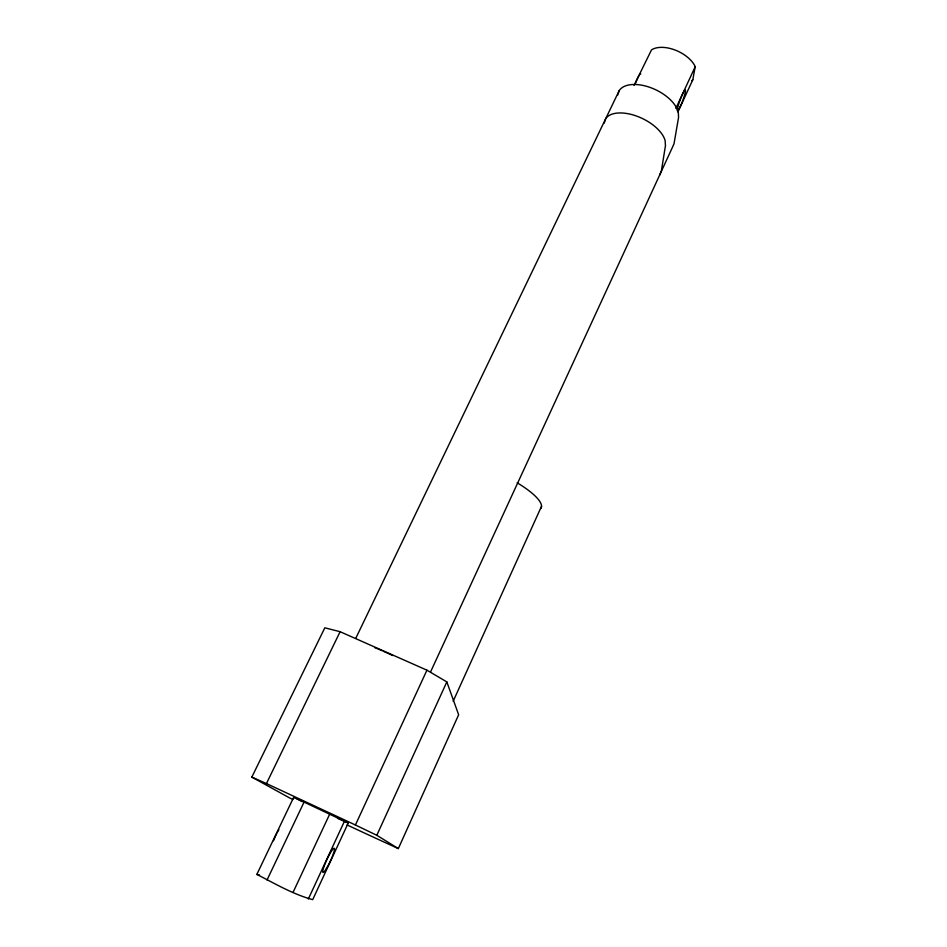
<?xml version="1.0" encoding="UTF-8"?>
<svg xmlns="http://www.w3.org/2000/svg" width="947" height="947" viewBox="0 0 947 947"><rect width="100%" height="100%" fill="white"/><g stroke="black" fill="none" stroke-linecap="round" stroke-linejoin="round"><path stroke-width="1.42" d="M677.886 111.971L692.813 79.773L695.169 66.811L694.601 65.355A26.457 15.128 25.4 0 0 674.252 49.718A26.457 15.128 25.4 0 0 651.512 49.883L634.04 85.419M604.233 123.063L605.678 118.73A32.991 17.129 25.4 0 1 637.011 116.232A32.991 17.129 25.4 0 1 665.137 140.677L665.457 145.696L661.314 171.289L659.597 175.183M617.669 95.114L619.184 90.652A32.754 17.697 25.5 0 1 650.565 87.609A32.754 17.697 25.5 0 1 678.312 112.243L678.561 117.392L674.027 143.731L672.24 147.756L430.565 671.932M347.099 824.955A118.683 1.61 25.1 0 0 398.332 848.583L458.644 714.76L446.83 681.911L426.943 670.18L340.103 631.708L324.821 627.814L251.831 777.108L289.569 797.907A118.683 1.61 25.1 0 0 292.919 799.493M453.187 701.218L541.542 506.254M398.332 848.583L376.811 835.29L446.83 681.911M376.811 835.29L355.421 824.991L426.943 670.18M348.247 823.014L312.711 899.65C293.073 894.323 274.973 883.646 256.85 874.401L293.748 797.196L348.247 823.014L337.57 818.267M308.343 898.975L344.625 820.883M675.85 108.396L695.169 66.811M293.037 892.394L329.864 813.781M267.042 879.988L304.188 801.825M355.835 638.183L619.184 90.652M251.831 777.108L266.438 783.56L340.103 631.708M691.843 80.637L692.813 79.773M256.85 874.401L259.514 874.969M266.438 783.56L355.421 824.991M302.259 801.659L293.748 797.196M517.169 482.781A51.659 13.566 25 0 1 540.796 508.527M273.494 840.758A13.246 2.344 -64.3 0 1 276.749 833.502M277.282 832.496A13.246 2.344 -64.3 0 1 278.892 829.69M374.811 647.641A37.276 4.711 25.2 0 1 382.292 650.767M383.559 651.335A37.276 4.711 25.2 0 1 392.603 655.525M635.496 83.265A11.056 1.669 -70 0 1 639.556 74.777M640.279 73.996A11.056 1.669 -70 0 1 640.764 73.925M325.875 869.405A13.329 1.882 -65 0 0 334.504 848.867A13.329 1.882 -65 0 0 325.484 862.776A13.329 1.882 -65 0 0 325.875 869.405M680.337 106.478A11.115 1.338 -69.5 0 0 685.344 90.083A11.115 1.338 -69.5 0 0 678.49 104.786A11.115 1.338 -69.5 0 0 680.337 106.478"/></g></svg>
